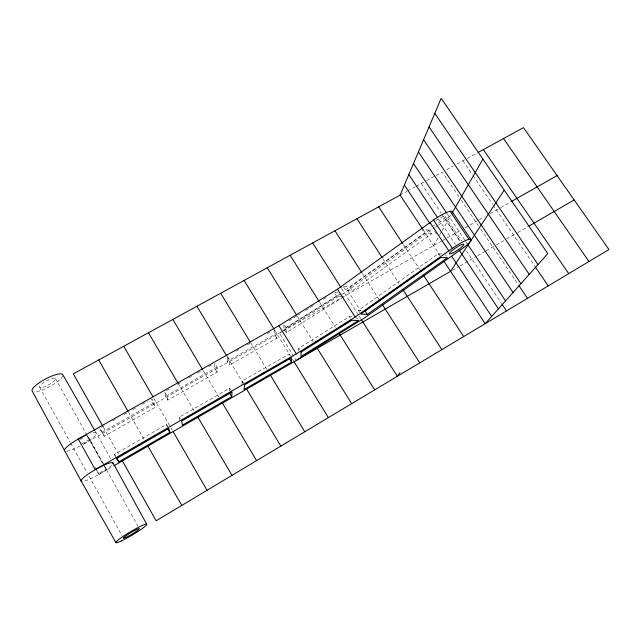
<?xml version="1.0" encoding="UTF-8"?>
<svg xmlns="http://www.w3.org/2000/svg" width="641" height="641" viewBox="0 0 641 641"><rect width="100%" height="100%" fill="white"/><g stroke="black" fill="none" stroke-linecap="round" stroke-linejoin="round"><path stroke-width="0.48" stroke-dasharray="3.21 2.4" d="M298.73 351.02L298.786 348.311L349.457 316.526L352.326 316.678M227.21 361.404L227.371 356.14L229.654 359.938L229.446 365.13L276.864 338.192L276.503 333.384L227.21 361.404L229.446 365.13M229.566 390.986L229.694 388.182L179.336 417.115L179.985 420.432M241.897 384.8L242.266 380.962L289.171 354.008L289.275 358.423M433.572 245.631L438.668 236.681M439.646 234.975L441.585 231.561M442.074 230.712L451.112 214.855M341.869 294.259L347.775 290.589L434.486 227.875M435.295 227.283L437.723 225.528M438.54 224.943L445.832 219.663A17.099 3.445 -33.7 0 0 450.783 214.991M344.073 286.383L349.914 287.24L429.166 230.103L431.593 233.765L352.213 290.854L345.451 289.924L343.103 286.239M345.451 289.924L424.59 233.18L431.593 233.765M359.825 312.552L358.407 310.316L438.244 253.812L442.114 253.916M288.851 320.877L299.78 314.034M305.661 310.356L314.066 305.092M323.312 299.307L326.678 297.208M343.504 296.943L286.263 332.655L286.102 327.751L336.573 296.158L342.51 296.831M286.263 332.655L284.019 329.009L340.371 293.866M282.777 330.964L279.396 333.064L296.246 360.466M283.618 330.444L341.02 294.788M96.575 470.165L98.474 473.571L106.31 469.052L104.844 466.424M98.474 473.571L99.091 474.332L112.928 466.344M452.29 270.35L459.084 266.424M459.934 265.935L476.864 256.16M477.705 255.671L485.253 251.312M486.094 250.823L495.397 245.455M496.262 244.958L505.757 239.47M506.622 238.973L516.942 233.012M517.792 232.523L528.024 226.61M115.292 456.055L114.386 454.437L166.532 424.478L168.359 427.651M104.339 436.209L99.684 428.324L104.339 436.209L155.322 407.243L154.008 402.812L151.741 398.894L153.111 403.397L155.322 407.243M167.854 400.12L166.796 395.561L164.537 391.667L165.634 396.298L167.854 400.12L217.139 372.125L217.099 367.061L214.815 363.239M79.78 439.582L83.779 437.322M101.422 427.347L104.892 425.384M112.696 420.969L117.904 418.028M123.977 414.591L129.186 411.65M132.655 409.687L136.124 407.724M142.198 404.295L147.406 401.346M166.267 390.681L169.737 388.726M177.541 384.312L181.002 382.348M188.807 377.942L191.411 376.467M197.476 373.038L200.945 371.083M208.75 366.668L211.346 365.194M236.048 351.236L239.518 349.273M247.322 344.858L252.53 341.917M267.273 333.576L270.742 331.621M81.872 443.772L89.692 439.341L104.355 465.55M101.935 432.322L154.008 402.812M165.634 396.298L217.099 367.061M442.058 240.816L82.577 444.686A18.212 3.509 -29.2 0 0 93.129 432.715M442.907 240.335L446.304 238.404M447.154 237.923L461.504 229.79M464.861 227.884L469.052 225.504M469.893 225.031L478.346 220.232M479.212 219.743L484.388 216.81M490.429 213.381L499.876 208.029M500.725 207.54L510.1 202.227M400.12 195.104L406.899 191.395M407.748 190.938L415.376 186.763M416.225 186.299L425.672 181.131M426.537 180.658L435.263 175.882M436.136 175.41L442.242 172.068L458.996 196.883M446.545 169.713L453.443 165.939M456.889 164.056L466.319 158.896M467.169 158.431L477.385 152.846M358.407 310.316L361.204 310.524M429.166 230.103L422.115 229.446L424.59 233.18M337.727 292.905L334.241 292.472L336.573 296.158M104.395 466.464L106.31 469.052M87.513 436.281L89.692 439.341M462.914 160.763L472.425 174.697M472.978 175.522L492.552 204.223M493.113 205.04L534.81 266.191M461.232 200.192L478.507 225.776M480.71 229.029L518.553 285.069M447.418 214.126L465.334 240.872M465.879 241.681L468.042 244.91M445.239 216.53L461.688 241.112M445.832 219.663L460.975 242.314M421.305 183.518L441.072 213.068M441.617 213.894L460.294 241.809M466.336 250.847L501.55 303.505M438.524 219.062L455.422 244.389M434.734 231.513L436.914 234.798M445.511 254.733L446.489 256.208M423.148 229.895L440.159 255.583M438.244 253.812L439.245 255.318M403.309 244.445L419.751 269.532M382.773 258.547L398.798 283.25M362.349 273.459L378.863 299.179M349.914 287.24L352.213 290.854M347.775 290.589L360.667 310.861M341.645 288.57L358.639 315.324M359.168 316.157L360.755 318.657M356.62 317.624L357.542 319.082M349.457 316.526L350.403 318.016M319.635 302.28L335.475 327.503M114.386 454.437L116.109 457.201M297.256 316.061L313.072 341.525M286.102 327.751L283.811 324.034L284.019 329.009M298.786 348.311L299.716 349.81M274.612 330.099L290.477 355.923M292.52 359.248L293.538 360.907M276.864 338.192L274.612 334.53L274.212 329.658M250.591 342.55L266.936 369.464M242.266 380.962L243.652 383.27M227.283 356.869L243.075 383.19M229.694 388.182L232.002 392.044M217.139 372.125L214.903 368.375L214.831 364.096M203.181 370.586L218.901 397.1M178.214 383.566L194.399 411.193M179.336 417.115L180.257 418.693M153.96 398.518L170.65 427.363M171.139 428.204L172.117 429.903M95.229 431.273L110.613 458.627M128.336 411.867L145.467 441.865M103.385 427.202L118.481 453.972M55.43 378.591L103.249 464.092M103.738 464.965L137.887 526.037M86.976 435.511L102.953 464.092M95.205 467.361L99.091 474.332M39.654 387.204L70.157 442.186M70.646 443.059L87.104 472.729M89.043 476.223L121.966 535.572M166.532 424.478L167.173 426.882M435.816 220.608A8.549 1.723 -33.7 0 1 445.207 216.442A8.549 1.723 -33.7 0 1 437.234 223.709M434.862 224.991A8.549 1.723 -33.7 0 1 433.324 225.664M431.273 226.073A8.549 1.723 -33.7 0 1 430.912 225.768M80.109 446.04A18.212 3.509 -29.2 0 1 66.319 451.296M111.742 465.342A18.333 2.997 -29.7 0 1 96.975 475.526A18.333 2.997 -29.7 0 1 82.368 481.471M62.834 375.826A17.379 4.351 -28.1 0 1 50.695 386.058A17.379 4.351 -28.1 0 1 34.125 391.915M42.851 387.244A8.99 2.252 -28.1 0 0 55.487 379.224A8.99 2.252 -28.1 0 0 44.261 382.188A8.99 2.252 -28.1 0 0 42.851 387.244"/><path stroke-width="0.96" d="M231.746 396.643L232.002 392.044L181.627 421.057L182.389 425.127L231.746 396.643L229.935 393.606M102.905 426.345L73.306 373.855L400.12 195.104L441.168 98.329L547.791 253.58L485.229 323.657L443.997 261.384M452.097 213.132L482.905 159.096M504.227 190.137L450.583 271.335L113.794 465.847M399.984 372.669L397.348 376.299L361.284 319.49M296.246 360.466L364.969 317.615L464.22 247.17A17.203 2.941 -33.5 0 0 469.805 239.181A17.203 2.941 -33.5 0 0 452.37 248.363L355.146 317.087L296.31 353.88L95.261 469.629L78.242 439.069L278.947 325.676L337.47 289.195L433.516 220.055A17.099 3.445 -33.7 0 1 452.402 211.907L471.095 239.742M365.739 310.236L386.771 295.317M388.39 294.171L402.139 284.412M403.758 283.266L408.613 279.821M410.232 278.675L417.515 273.507M419.134 272.361L423.981 268.916M428.028 266.047L432.883 262.602M435.311 260.879L439.357 258.011M367.253 314.467L447.474 257.69L440.744 257.586L360.779 314.042L367.253 314.467L364.929 310.813M306.302 348.071L307.992 347.013M315.596 342.254L318.128 340.675M320.668 339.089L323.2 337.503M340.099 326.934L341.789 325.876M344.321 324.29L346.012 323.232M349.393 321.117L351.084 320.067M118.777 461.849L169.841 432.371L168.815 428.436L116.662 458.483L118.777 461.849L116.542 457.89M291.543 362.125L244.069 389.528L244.574 384.8L291.487 357.782L291.543 362.125L289.275 358.423M528.881 226.121L574.176 199.952M122.599 454.397L125.195 452.907M138.176 445.431L139.906 444.429M145.964 440.944L147.694 439.95M153.752 436.457L155.483 435.463M187.068 417.275L188.799 416.281M202.652 408.301L205.248 406.811M226.025 394.848L227.755 393.846M246.12 383.27L247.851 382.276M261.656 374.328L264.244 372.838M272.874 367.862L274.604 366.868M284.957 360.907L286.687 359.913M510.957 201.747L557.085 175.578M478.234 152.382L523.465 127.639L608.95 249.533L156.148 520.788L122.375 460.887M503.522 138.544L588.967 261.504M483.346 149.585L568.735 273.627M434.798 113.361L538.015 264.525M535.371 267.009L548.247 285.902M429.053 126.91L529.234 274.364M423.605 139.746L520.909 283.683M519.114 285.894L527.503 298.329M418.429 151.941L513.032 292.512M450.174 211.274L469.004 239.325M413.517 163.527L446.857 213.301M468.042 244.91L505.549 300.893M502.095 304.323L506.502 310.909M408.83 174.56L437.426 217.411M459.22 250.086L498.434 308.858M433.516 220.055L452.37 248.363M430.111 222.683L448.9 250.952M404.375 185.073L429.823 223.364M451.761 256.384L491.671 316.438M400.12 195.104L422.05 228.236M378.663 206.843L402.764 243.612M423.589 275.39L463.683 336.557M356.941 218.725L382.236 257.714M403.045 289.796L441.857 349.633M334.947 230.752L361.812 272.617M382.573 304.956L419.751 362.878M312.672 242.939L341.108 287.721M337.47 289.195L355.146 317.087M290.109 255.278L319.106 301.438M339.169 333.384L374.656 389.888M267.257 267.778L296.727 315.22M317.287 348.319L351.669 403.662M278.947 325.676L296.31 353.88M244.109 280.438L274.1 329.258M294.051 361.74L328.368 417.62M220.664 293.257L250.07 341.701M270.502 375.338L304.755 431.762M196.907 306.254L226.77 356.011M246.633 389.119L280.83 446.104M172.846 319.418L202.676 369.737M222.451 403.093L256.568 460.631M148.456 332.751L177.709 382.701M197.941 417.243L231.978 475.366M123.745 346.276L152.967 396.803M173.094 431.593L207.051 490.293M167.597 428.484L169.841 432.371M94.74 430.415L62.746 374.6A17.379 4.351 -28.1 0 0 44.902 379.312A17.379 4.351 -28.1 0 0 32.25 391.242L81.263 481.207L115.933 542.671M98.698 359.97L127.839 411.001M147.911 446.144L181.78 505.437M113.008 462.906L146.741 524.226M81.263 481.207A18.333 2.997 -29.7 0 1 97.264 468.499A18.333 2.997 -29.7 0 1 112.904 463.852M64.533 450.927A18.212 3.509 -29.2 0 1 70.518 443.989A18.212 3.509 -29.2 0 1 86.559 434.927M301.11 352.069L300.974 356.516L358.463 320.54L351.813 320.244L301.11 352.069M453.235 252.746A8.605 1.474 -33.5 0 0 463.876 244.389A8.605 1.474 -33.5 0 0 452.883 249.934A8.605 1.474 -33.5 0 0 453.235 252.746M126.197 537.302A9.286 0.962 -30.7 0 0 139.249 529.001A9.286 0.962 -30.7 0 0 128.697 533.937A9.286 0.962 -30.7 0 0 126.197 537.302M121.213 540.98A17.964 1.859 -30.7 0 0 146.509 524.923A17.964 1.859 -30.7 0 0 126.221 534.37A17.964 1.859 -30.7 0 0 121.213 540.98"/></g></svg>
